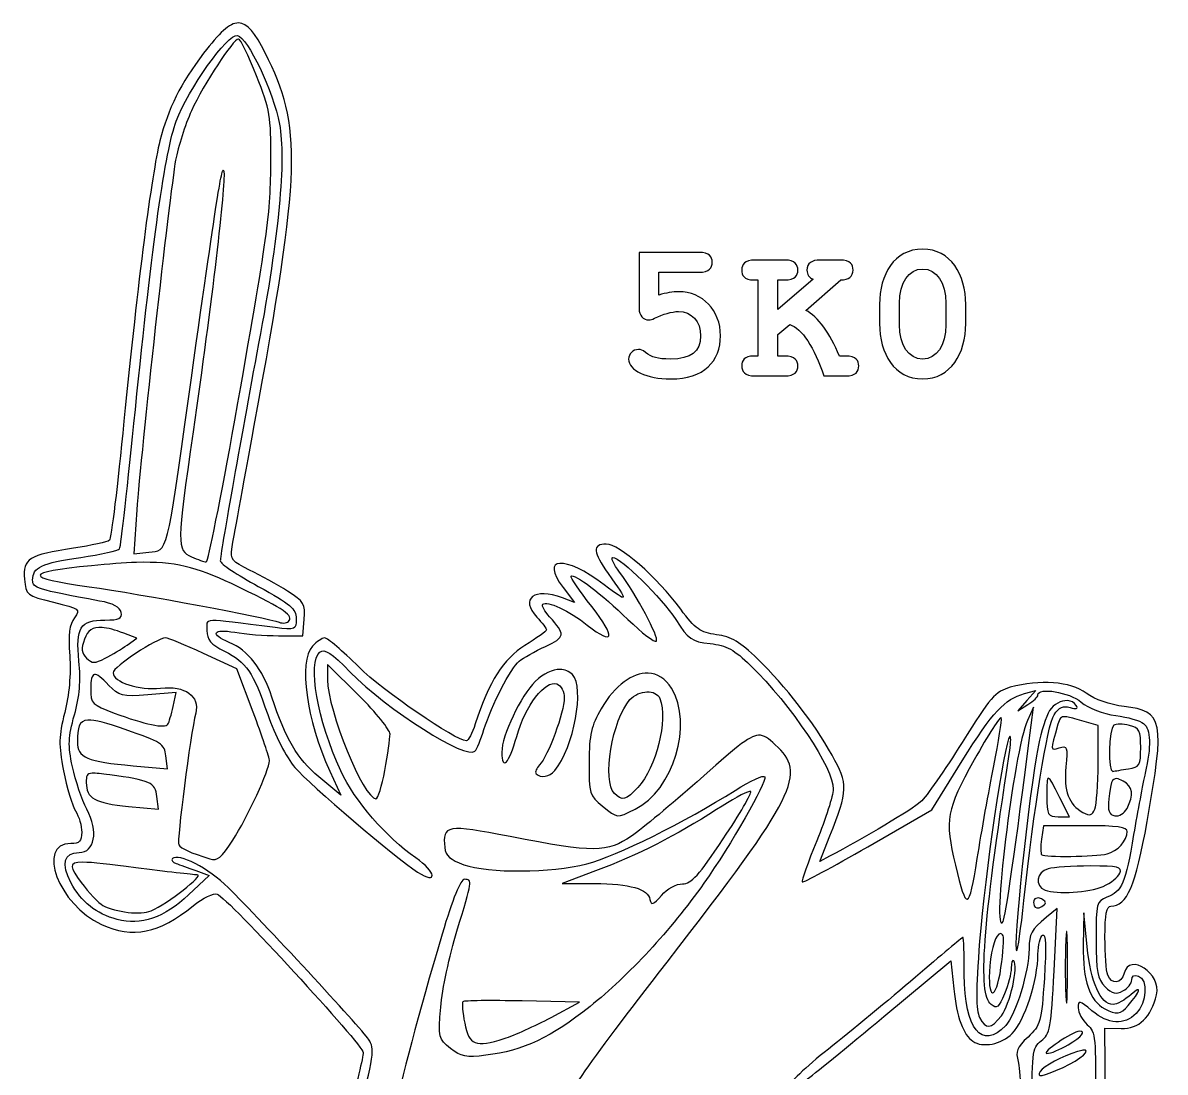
# Model space of a CAD drawing. Extents: x 3 to 90, y 5 to 114.
# Drawn here: x 58.02 to 90.48, y 29.95 to 59.77 of the extents above; entities that cross this region are included whole.
import ezdxf

# ---------------------------------------------------------------- set-up
doc = ezdxf.new("R2010")
doc.units = 0
doc.layers.add('Layer_1', color=7, linetype='CONTINUOUS')

msp = doc.modelspace()

# ---------------------------------------------------------------- linework, layer by layer
at = {"layer": 'Layer_1', "color": 7}
for points in [[(64.142336, 59.766696)], [(64.111848, 59.411678)], [(64.146987, 59.309359)], [(83.589729, 53.338147)], [(83.589729, 52.773325)], [(61.242257, 44.436884)], [(60.268672, 42.588417)], [(62.073212, 42.290761)], [(60.049563, 41.252581)], [(73.288032, 41.396242)], [(75.785037, 41.293406)], [(75.753515, 40.759588)], [(87.703172, 40.509991)], [(59.863529, 39.956536)], [(85.824734, 40.023197)], [(87.652012, 40.052137)], [(89.201788, 39.840264)], [(78.922313, 39.527104)], [(86.077432, 39.492483)], [(59.989619, 38.448101)], [(87.168322, 38.303406)], [(89.110321, 38.293071)], [(78.669099, 37.928753)], [(59.725035, 35.918539)], [(88.356362, 35.812086)], [(86.879966, 34.902581)], [(85.800963, 33.891791)], [(87.679918, 33.949668)], [(71.040624, 31.984931)], [(88.042688, 31.114182)], [(88.142939, 30.576231)]]:
    msp.add_lwpolyline(points, close=True, dxfattribs=at)
for points in [[(75.530272, 53.247715), (75.530272, 51.64471)], [(77.234562, 53.247715), (75.530272, 53.247715), (75.530272, 53.247715)], [(79.67007, 53.027571), (78.823094, 53.027571), (78.823094, 53.027571)], [(81.238967, 53.027571), (80.674661, 53.027571)], [(76.094578, 52.033836), (76.094578, 52.68289), (77.234562, 52.68289)], [(78.800874, 52.463265), (78.907845, 52.463265), (78.907845, 50.301125), (78.800874, 50.301125)], [(80.477258, 52.485488), (79.472667, 51.621972), (79.472667, 52.463265), (79.67007, 52.463265)], [(80.268484, 51.599237), (81.261706, 52.463265)], [(82.364997, 51.763051), (82.364997, 51.226648)], [(82.929303, 51.187376), (82.929303, 51.802841)], [(84.250153, 51.802841), (84.250153, 51.187376)], [(84.814459, 51.226648), (84.814459, 51.763051)], [(79.67007, 50.301125), (79.472667, 50.301125), (79.472667, 50.910904), (79.811149, 51.198745)], [(81.402782, 50.301125), (81.222431, 50.301125)], [(78.823094, 49.736816), (79.67007, 49.736816)], [(80.782148, 49.736816), (81.402782, 49.736816)], [(61.257243, 45.932915), (61.17456, 44.685447), (61.598822, 44.726788)], [(73.370714, 43.725816), (73.69576, 43.300001), (73.352111, 43.430226)], [(65.278184, 42.354838), (65.976335, 42.354838), (66.015607, 42.824576)], [(60.979224, 42.087672), (61.256208, 42.281458), (60.886204, 42.424085)], [(60.356522, 41.714567), (60.356522, 41.714051)], [(64.560399, 40.18598), (64.096862, 41.411744), (63.1455, 41.85151)], [(66.674999, 41.537834), (66.674999, 41.102202)], [(67.563835, 40.657269), (66.674999, 41.537834), (66.674999, 41.537834)], [(62.285604, 40.340491), (62.370869, 40.739435), (61.570401, 40.676387)], [(86.487226, 40.709979), (86.80452, 40.800929), (86.550271, 40.512057), (86.296541, 40.223185), (86.58231, 40.398368)], [(86.743026, 40.322404), (86.567842, 39.94155)], [(86.677912, 39.814425), (86.743026, 40.322404), (86.743026, 40.322404)], [(88.578572, 38.728186), (88.582705, 39.800474), (88.048371, 39.956536)], [(61.153373, 38.659458), (62.12334, 38.571608), (62.081481, 38.939027)], [(82.032201, 36.357789), (83.847595, 37.404238), (84.717309, 38.800018)], [(66.741661, 38.503394), (67.050686, 37.826949), (66.43212, 38.344747)], [(61.019015, 37.505523), (61.869608, 37.426457), (61.827751, 37.786643)], [(87.442206, 37.210968), (87.762084, 37.210968), (87.489749, 37.750985)], [(87.023627, 36.957235), (86.967818, 36.575346)], [(88.215802, 36.957235), (87.023627, 36.957235), (87.023627, 36.957235)], [(80.939761, 36.086488), (80.663292, 35.941793), (80.956816, 36.671466)], [(62.927941, 35.681861), (63.308795, 35.542336), (62.725371, 34.990947)], [(74.295205, 35.674109), (73.342293, 35.318575), (74.254899, 35.312376)], [(87.323868, 32.829322), (87.412234, 34.607507), (87.108378, 34.353777)], [(88.173429, 34.480386), (88.155858, 33.553309)], [(88.26593, 33.517651), (88.173429, 34.480386), (88.173429, 34.480386)], [(82.486438, 31.53121), (84.391748, 33.112508), (84.474946, 32.318242)], [(85.816984, 32.923889), (85.816984, 32.924408)], [(73.027065, 31.506921), (73.841487, 31.940489), (72.209545, 31.976144)], [(88.783209, 29.136525), (88.77184, 31.207717), (89.231244, 31.193247)]]:
    msp.add_lwpolyline(points, dxfattribs=at)
for points in [[(64.142336, 59.766696), (63.886373, 59.765207), (63.592585, 59.477486), (63.153768, 58.902665)], [(64.904564, 58.913002), (64.616538, 59.483582), (64.398302, 59.768186), (64.142336, 59.766696)], [(62.375004, 56.976686), (62.713123, 57.883744), (63.839012, 59.462), (64.111848, 59.411678)], [(64.146987, 59.309359), (63.99309, 59.309359), (63.163447, 58.042616), (62.807534, 57.264005)], [(64.111848, 59.411678), (64.406054, 59.357378), (65.136749, 57.818866), (65.309707, 56.888837)], [(64.658586, 58.261363), (64.430343, 58.837623), (64.20015, 59.309359), (64.146987, 59.309359)], [(63.153768, 58.902665), (62.497903, 58.043555), (62.145145, 57.336813), (61.913534, 56.419614)], [(64.59399, 48.323467), (65.932155, 55.628457), (65.966839, 56.808652), (64.904564, 58.913002)], [(65.066311, 55.880113), (65.072913, 57.096741), (65.037199, 57.305442), (64.658586, 58.261363)], [(62.807534, 57.264005), (62.628544, 56.872435), (62.426331, 56.243455), (62.357949, 55.866675)], [(61.213835, 48.780802), (61.696189, 53.566324), (62.059131, 56.129316), (62.375004, 56.976686)], [(65.309707, 56.888837), (65.498537, 55.873456), (65.294496, 53.72869), (64.717495, 50.659241)], [(61.913534, 56.419614), (61.669281, 55.452364), (61.290339, 52.502971), (60.89034, 48.450592)], [(62.357949, 55.866675), (62.184343, 54.910095), (61.357282, 47.445895), (61.257243, 45.932915)], [(64.040535, 48.48263), (64.986587, 53.79821), (65.057847, 54.312523), (65.066311, 55.880113)], [(62.73312, 49.149256), (63.551889, 54.985107), (63.684152, 55.833102), (63.729959, 55.52406)], [(63.729959, 55.52406), (63.781148, 55.178671), (63.379021, 51.784593), (62.856112, 48.149835)], [(77.607148, 52.965561), (77.607148, 53.117961), (77.533713, 53.247715), (77.234562, 53.247715)], [(83.589729, 53.338147), (82.782573, 53.338147), (82.364997, 52.62101), (82.364997, 51.763051)], [(84.814459, 51.763051), (84.814459, 52.62101), (84.39124, 53.338147), (83.589729, 53.338147)], [(77.234562, 52.68289), (77.528072, 52.68289), (77.607148, 52.807512), (77.607148, 52.965561)], [(78.823094, 53.027571), (78.523938, 53.027571), (78.451024, 52.903468), (78.451024, 52.745419)], [(80.042659, 52.745419), (80.042659, 52.88654), (79.974876, 53.027571), (79.67007, 53.027571)], [(80.674661, 53.027571), (80.443238, 53.027571), (80.302075, 52.942904), (80.302075, 52.739734)], [(81.611554, 52.745419), (81.611554, 52.897819), (81.54377, 53.027571), (81.238967, 53.027571)], [(78.451024, 52.745419), (78.451024, 52.598668), (78.501718, 52.463265), (78.800874, 52.463265)], [(79.67007, 52.463265), (79.963583, 52.463265), (80.042659, 52.587379), (80.042659, 52.745419)], [(80.302075, 52.739734), (80.302075, 52.609916), (80.35873, 52.530647), (80.477258, 52.485488)], [(81.261706, 52.463265), (81.493129, 52.463265), (81.611556, 52.5592), (81.611554, 52.745419)], [(82.929303, 51.802841), (82.929303, 52.389862), (83.188973, 52.773325), (83.589729, 52.773325)], [(83.589729, 52.773325), (83.990483, 52.773325), (84.250153, 52.389862), (84.250153, 51.802841)], [(76.653201, 52.129954), (76.489511, 52.129954), (76.297778, 52.095934), (76.094578, 52.033836)], [(77.844342, 50.8768), (77.844342, 51.599289), (77.336178, 52.129954), (76.653201, 52.129954)], [(75.530272, 51.64471), (75.530272, 51.46409), (75.648737, 51.328451), (75.812427, 51.328451)], [(75.812427, 51.328451), (75.863227, 51.328451), (75.897181, 51.339511), (75.970555, 51.373409)], [(75.970555, 51.373409), (76.213268, 51.491951), (76.455605, 51.565645), (76.647518, 51.565645)], [(76.647518, 51.565645), (77.025695, 51.565645), (77.280036, 51.288806), (77.280036, 50.871114)], [(81.222431, 50.301125), (80.962787, 50.950235), (80.612797, 51.418616), (80.268484, 51.599237)], [(79.811149, 51.198745), (80.155459, 51.091493), (80.516859, 50.543967), (80.782148, 49.736816)], [(82.364997, 51.226648), (82.364997, 50.368689), (82.782573, 49.652067), (83.589729, 49.652067)], [(83.589729, 50.216373), (83.188973, 50.216373), (82.929303, 50.600355), (82.929303, 51.187376)], [(83.589729, 49.652067), (84.39124, 49.652067), (84.814459, 50.368689), (84.814459, 51.226648)], [(84.250153, 51.187376), (84.250153, 50.600355), (83.990483, 50.216373), (83.589729, 50.216373)], [(64.717495, 50.659241), (64.179904, 47.799442), (63.627124, 44.667135), (63.627124, 44.481323)], [(77.280036, 50.871114), (77.280036, 50.425206), (77.00923, 50.216373), (76.422207, 50.216373)], [(76.427377, 49.652067), (77.375643, 49.652067), (77.844342, 50.148669), (77.844342, 50.8768)], [(75.51322, 50.487677), (75.36082, 50.487677), (75.231066, 50.36309), (75.231066, 50.21069)], [(75.716309, 50.402926), (75.631637, 50.470627), (75.586597, 50.487677), (75.51322, 50.487677)], [(76.422207, 50.216373), (76.05532, 50.216373), (75.885642, 50.261858), (75.716309, 50.402926)], [(75.231066, 50.21069), (75.231066, 49.8946), (75.750043, 49.652067), (76.427377, 49.652067)], [(78.800874, 50.301125), (78.507364, 50.301125), (78.451024, 50.177011), (78.451024, 50.01897)], [(78.451024, 50.01897), (78.451024, 49.872211), (78.529581, 49.736816), (78.823094, 49.736816)], [(80.042659, 50.01897), (80.042659, 50.165721), (79.969227, 50.301125), (79.67007, 50.301125)], [(79.67007, 49.736816), (79.95794, 49.736816), (80.042659, 49.860921), (80.042659, 50.01897)], [(81.77537, 50.01897), (81.77537, 50.165721), (81.701935, 50.301125), (81.402782, 50.301125)], [(81.402782, 49.736816), (81.690648, 49.736816), (81.77537, 49.860921), (81.77537, 50.01897)], [(61.598822, 44.726788), (62.13716, 44.779188), (62.099086, 44.630085), (62.73312, 49.149256)], [(60.766832, 44.827038), (60.798524, 44.878338), (60.999811, 46.657444), (61.213835, 48.780802)], [(60.89034, 48.450592), (60.711077, 46.634492), (60.524828, 45.111127), (60.476412, 45.065269)], [(63.226632, 44.450319), (63.279382, 44.450319), (63.645827, 46.26489), (64.040535, 48.48263)], [(62.856112, 48.149835), (62.391022, 44.917005), (62.38935, 44.788126), (62.807534, 44.597597)], [(63.954236, 44.820839), (63.986274, 45.001007), (64.274101, 46.577217), (64.59399, 48.323467)], [(59.4527, 44.839442), (58.173672, 44.644862), (58.015425, 44.545254), (58.063637, 43.965592)], [(60.476412, 45.065269), (60.427991, 45.019367), (59.967248, 44.917711), (59.4527, 44.839442)], [(59.659924, 44.580542), (60.237115, 44.664743), (60.735138, 44.775749), (60.766832, 44.827038)], [(64.45963, 44.219841), (63.971463, 44.457011), (63.90378, 44.537089), (63.954236, 44.820839)], [(74.598548, 44.958298), (74.19968, 44.958298), (74.214381, 44.727566), (74.651255, 44.120106)], [(76.712629, 43.110348), (76.036473, 44.025629), (74.969462, 44.958298), (74.598548, 44.958298)], [(58.293081, 43.93562), (58.293081, 44.300451), (58.540832, 44.417233), (59.659924, 44.580542)], [(62.807534, 44.597597), (62.985448, 44.516497), (63.173879, 44.450319), (63.226632, 44.450319)], [(63.627124, 44.481323), (63.627124, 44.405623), (64.11292, 44.07891), (64.706645, 43.755269)], [(74.537569, 43.800227), (73.41486, 44.649969), (72.700567, 44.604405), (73.370714, 43.725816)], [(74.972684, 44.16403), (74.802491, 44.391042), (74.717181, 44.576925), (74.783031, 44.576925)], [(74.783031, 44.576925), (75.012414, 44.576925), (76.17603, 43.430036), (76.570519, 42.815276)], [(59.962232, 44.343348), (58.033795, 44.149877), (58.019714, 44.008875), (59.902285, 43.744935)], [(61.242257, 44.436884), (60.879034, 44.426195), (60.463138, 44.393603), (59.962232, 44.343348)], [(63.944417, 43.833819), (62.945652, 44.304923), (62.331919, 44.468943), (61.242257, 44.436884)], [(65.539151, 43.620395), (65.25552, 43.799444), (64.76961, 44.069243), (64.45963, 44.219841)], [(76.021715, 42.197226), (76.112726, 42.288226), (75.456179, 43.519121), (74.972684, 44.16403)], [(58.063637, 43.965592), (58.10196, 43.504873), (58.114808, 43.494795), (58.887362, 43.307235)], [(60.19684, 43.340826), (58.396533, 43.671397), (58.293081, 43.70375), (58.293081, 43.93562)], [(65.586694, 42.785304), (65.690453, 42.953193), (65.34818, 43.171689), (63.944417, 43.833819)], [(74.186684, 43.181145), (73.836309, 43.632024), (73.57125, 44.022462), (73.597573, 44.048793)], [(73.597573, 44.048793), (73.684174, 44.135394), (74.472736, 43.534954), (75.212463, 42.818893)], [(74.651255, 44.120106), (75.242596, 43.297876), (75.233701, 43.273339), (74.537569, 43.800227)], [(59.902285, 43.744935), (61.347939, 43.542256), (64.9889, 42.863502), (65.29679, 42.739312)], [(64.706645, 43.755269), (65.631472, 43.251151), (65.786163, 43.119473), (65.786163, 42.838015)], [(66.015607, 42.824576), (66.051178, 43.252847), (66.008995, 43.323795), (65.539151, 43.620395)], [(73.352111, 43.430226), (72.556393, 43.732756), (72.130747, 43.409332), (72.628124, 42.879872)], [(58.887362, 43.307235), (59.641112, 43.124246), (59.664372, 43.106808), (59.480605, 42.862819)], [(60.809724, 43.017331), (60.781363, 43.164611), (60.581502, 43.270196), (60.19684, 43.340826)], [(72.984174, 42.893823), (72.84295, 43.050713), (72.757884, 43.209625), (72.795039, 43.246775)], [(72.795039, 43.246775), (72.909479, 43.361215), (73.544516, 43.065183), (74.059044, 42.657664)], [(59.480605, 42.862819), (59.339188, 42.675058), (59.304583, 42.393528), (59.347798, 41.783298)], [(60.349804, 42.799256), (60.755968, 42.799256), (60.843776, 42.840502), (60.809724, 43.017331)], [(65.182585, 42.586867), (63.042876, 42.861507), (63.24575, 42.870479), (63.24575, 42.5016)], [(72.628124, 42.879872), (72.776661, 42.721762), (72.897875, 42.561776), (72.897875, 42.524338)], [(72.869453, 42.051498), (73.437114, 42.316989), (73.445425, 42.381423), (72.984174, 42.893823)], [(74.059044, 42.657664), (74.826544, 42.049792), (74.883774, 42.284096), (74.186684, 43.181145)], [(77.732206, 42.382228), (77.269448, 42.444328), (77.132126, 42.542499), (76.712629, 43.110348)], [(59.60928, 41.631369), (59.50954, 42.585629), (59.644748, 42.799256), (60.349804, 42.799256)], [(60.268672, 42.588417), (60.002594, 42.605755), (59.853364, 42.498268), (59.766377, 42.257688)], [(60.886204, 42.424085), (60.630223, 42.522602), (60.428319, 42.578014), (60.268672, 42.588417)], [(63.883439, 42.163118), (63.32167, 42.395819), (63.412562, 42.563853), (64.0395, 42.451474)], [(65.786163, 42.838015), (65.786163, 42.519874), (65.766743, 42.511887), (65.182585, 42.586867)], [(65.29679, 42.739312), (65.411963, 42.692811), (65.542479, 42.713803), (65.586694, 42.785304)], [(75.212463, 42.818893), (75.612275, 42.431885), (75.9765, 42.152016), (76.021715, 42.197226)], [(76.570519, 42.815276), (76.932636, 42.250965), (77.019067, 42.19078), (77.548755, 42.13108)], [(59.766377, 42.257688), (59.669147, 41.988787), (59.683059, 41.863009), (59.825289, 41.720769)], [(62.073212, 42.290761), (61.828732, 42.290761), (60.579248, 41.464406), (60.579248, 41.302706)], [(63.1455, 41.85151), (62.62227, 42.09326), (62.139771, 42.290761), (62.073212, 42.290761)], [(63.24575, 42.5016), (63.24575, 42.24235), (63.356042, 42.11271), (63.745461, 41.914039)], [(64.0395, 42.451474), (64.336363, 42.398275), (64.894009, 42.354838), (65.278184, 42.354838)], [(66.59645, 42.291277), (66.521721, 42.291277), (66.365818, 42.186473), (66.250219, 42.058732)], [(67.560734, 41.471172), (67.104955, 41.922241), (66.671187, 42.291277), (66.59645, 42.291277)], [(72.897875, 42.524338), (72.897875, 42.486939), (72.623303, 42.28552), (72.287576, 42.076819)], [(78.895958, 41.697515), (78.405441, 42.175416), (78.149126, 42.326308), (77.732206, 42.382228)], [(60.356522, 41.714051), (60.546609, 41.812651), (60.826848, 41.980942), (60.979224, 42.087672)], [(63.745461, 41.914039), (64.379286, 41.590689), (64.544706, 41.348686), (64.975361, 40.111565)], [(65.093701, 40.612311), (64.834124, 41.404809), (64.413629, 41.943509), (63.883439, 42.163118)], [(66.250219, 42.058732), (65.845605, 41.611642), (66.072649, 39.968315), (66.741661, 38.503394)], [(67.052753, 38.516313), (66.382005, 39.957504), (66.096107, 41.587387), (66.46106, 41.890269)], [(66.46106, 41.890269), (66.589401, 41.996788), (66.787881, 41.865621), (67.318371, 41.32286)], [(72.287576, 42.076819), (71.669518, 41.69262), (71.272939, 41.066476), (70.874744, 39.846466)], [(72.121696, 41.630335), (72.234204, 41.722336), (72.570942, 41.911878), (72.869453, 42.051498)], [(77.548755, 42.13108), (78.017769, 42.078179), (78.239511, 41.958561), (78.698555, 41.511479)], [(59.347798, 41.783298), (59.384657, 41.262797), (59.331965, 40.667063), (59.205687, 40.170994)], [(59.481124, 40.103297), (59.629746, 40.632988), (59.667219, 41.07707), (59.60928, 41.631369)], [(59.825289, 41.720769), (59.986245, 41.55981), (60.057093, 41.558749), (60.356522, 41.714567)], [(71.121756, 39.687301), (71.344146, 40.394812), (71.87708, 41.430347), (72.121696, 41.630335)], [(81.01831, 38.959697), (80.496933, 39.885566), (79.698735, 40.915375), (78.895958, 41.697515)], [(60.049563, 41.252581), (59.971259, 41.236767), (59.944145, 41.100607), (59.944145, 40.839686)], [(60.461424, 40.94459), (60.257028, 41.164239), (60.127869, 41.268393), (60.049563, 41.252581)], [(60.579248, 41.302706), (60.579248, 41.034937), (61.31811, 40.795857), (61.931621, 40.865009)], [(67.318371, 41.32286), (68.375968, 40.240891), (70.627628, 38.813808), (70.865957, 39.07442)], [(70.622561, 39.370007), (70.311821, 39.370007), (68.263391, 40.775773), (67.560734, 41.471172)], [(73.288032, 41.396242), (73.067896, 41.402036), (72.812795, 41.284141), (72.579031, 41.053109)], [(73.13197, 38.520449), (73.679353, 39.179997), (73.994395, 40.890388), (73.634782, 41.249996)], [(73.634782, 41.249996), (73.540003, 41.344775), (73.420115, 41.392765), (73.288032, 41.396242)], [(75.785037, 41.293406), (75.350073, 41.305866), (74.846544, 40.950469), (74.453336, 40.279512)], [(76.45528, 40.862424), (76.282404, 41.145962), (76.046017, 41.285929), (75.785037, 41.293406)], [(78.698555, 41.511479), (79.851757, 40.388359), (81.072693, 38.562531), (81.051383, 37.992832)], [(61.570401, 40.676387), (60.831062, 40.618388), (60.745697, 40.639129), (60.461424, 40.94459)], [(61.931621, 40.865009), (62.626969, 40.943408), (63.051104, 40.639499), (62.928457, 40.15084)], [(66.674999, 41.102202), (66.674999, 40.241312), (67.702149, 37.718946), (68.052692, 37.718946)], [(72.579031, 41.053109), (72.169919, 40.648781), (71.628184, 39.506577), (71.628184, 39.049097)], [(72.051414, 39.495065), (72.292394, 40.361816), (72.866961, 41.10891), (73.195531, 40.98283)], [(73.195531, 40.98283), (73.313517, 40.937528), (73.405854, 40.763089), (73.405854, 40.585437)], [(88.241126, 40.721348), (87.789294, 41.054697), (86.919177, 41.12184), (86.080017, 40.888779)], [(59.944145, 40.839686), (59.944145, 40.430595), (59.984269, 40.38978), (60.61077, 40.157039)], [(66.43212, 38.344747), (65.804425, 38.870289), (65.489414, 39.404189), (65.093701, 40.612311)], [(68.453184, 39.55656), (68.453184, 39.67795), (68.052782, 40.173147), (67.563835, 40.657269)], [(73.405854, 40.585437), (73.405854, 40.187199), (72.938007, 38.920245), (72.704605, 38.686845)], [(75.270341, 40.538412), (75.398065, 40.679552), (75.58533, 40.754125), (75.753515, 40.759588)], [(75.415033, 37.424391), (76.506413, 37.962202), (77.075913, 39.844514), (76.45528, 40.862424)], [(75.753515, 40.759588), (75.9217, 40.765049), (76.071081, 40.701607), (76.123, 40.566318)], [(86.080017, 40.888779), (85.662189, 40.772727), (85.509776, 40.598486), (84.714209, 39.324017)], [(84.717309, 38.800018), (85.594144, 40.207128), (85.906421, 40.543799), (86.487226, 40.709979)], [(86.58231, 40.398368), (86.739472, 40.494971), (86.868081, 40.617655), (86.868081, 40.670704)], [(86.868081, 40.670704), (86.868081, 40.897825), (87.755631, 40.751698), (88.09643, 40.46865)], [(89.31341, 40.34256), (88.913503, 40.389859), (88.485243, 40.541246), (88.241126, 40.721348)], [(62.139358, 39.83923), (62.17272, 39.895732), (62.238609, 40.121212), (62.285604, 40.340491)], [(74.453336, 40.279512), (74.170555, 39.796984), (74.113807, 39.54455), (74.109688, 38.761259)], [(74.828508, 37.871391), (74.477048, 38.222851), (74.768733, 39.984153), (75.270341, 40.538412)], [(76.123, 40.566318), (76.355661, 39.960017), (76.021159, 38.609222), (75.49875, 38.04554)], [(87.703172, 40.509991), (87.528245, 40.517786), (87.319823, 40.415902), (87.199845, 40.227321)], [(87.32645, 40.106398), (87.465285, 40.319136), (87.588719, 40.375929), (87.780171, 40.31517)], [(87.95587, 40.372532), (87.900996, 40.461321), (87.80813, 40.505313), (87.703172, 40.509991)], [(87.780171, 40.31517), (87.955989, 40.25937), (88.013999, 40.27843), (87.95587, 40.372532)], [(88.09643, 40.46865), (88.309224, 40.2919), (88.708964, 40.136973), (89.077767, 40.087795)], [(89.970736, 37.078676), (90.482969, 39.959755), (90.432264, 40.210099), (89.31341, 40.34256)], [(59.205687, 40.170994), (59.03278, 39.491734), (59.028313, 39.266111), (59.17158, 38.51993)], [(59.425829, 38.633103), (59.295146, 39.247092), (59.303311, 39.469567), (59.481124, 40.103297)], [(59.863529, 39.956536), (59.609225, 39.942351), (59.567127, 39.750139), (59.564838, 39.335384)], [(60.923413, 39.687819), (60.387253, 39.870885), (60.061321, 39.967569), (59.863529, 39.956536)], [(60.61077, 40.157039), (61.48475, 39.832369), (62.064119, 39.711859), (62.139358, 39.83923)], [(62.928457, 40.15084), (62.775395, 39.540989), (62.384942, 36.510536), (62.446317, 36.409465)], [(65.023938, 38.799499), (65.023938, 38.8876), (64.815359, 39.51167), (64.560399, 40.18598)], [(64.975361, 40.111565), (65.175116, 39.537745), (65.506671, 38.894376), (65.748442, 38.611915)], [(85.824734, 40.023197), (85.803715, 40.086298), (85.45845, 39.547828), (85.057339, 38.826889)], [(86.567842, 39.94155), (86.183808, 39.10577), (85.528215, 33.701024), (85.875378, 34.232855)], [(85.612861, 38.654807), (85.750343, 39.344216), (85.845752, 39.96015), (85.824734, 40.023197)], [(86.47069, 34.829718), (86.74864, 37.438467), (87.133373, 39.810528), (87.32645, 40.106398)], [(87.199845, 40.227321), (87.099853, 40.070161), (86.956386, 39.627055), (86.881001, 39.242885)], [(87.652012, 40.052137), (87.512296, 40.063255), (87.481666, 39.999684), (87.434972, 39.836648)], [(88.048371, 39.956536), (87.859075, 40.01181), (87.735843, 40.045467), (87.652012, 40.052137)], [(89.077767, 40.087795), (89.419969, 40.042194), (89.777156, 39.940795), (89.871517, 39.862484)], [(62.081481, 38.939027), (62.042701, 39.278758), (61.954401, 39.335789), (60.923413, 39.687819)], [(70.874744, 39.846466), (70.789254, 39.584526), (70.675846, 39.370007), (70.622561, 39.370007)], [(70.865957, 39.07442), (70.918879, 39.132319), (71.03393, 39.407901), (71.121756, 39.687301)], [(85.875378, 34.232855), (85.946947, 34.342495), (86.213661, 36.196785), (86.677912, 39.814425)], [(87.434972, 39.836648), (87.214524, 39.066895), (87.213415, 39.087374), (87.47218, 39.169503)], [(89.020921, 39.810808), (88.879057, 39.72311), (88.854395, 38.472183), (88.995085, 38.500295)], [(89.201788, 39.840264), (89.121222, 39.841376), (89.05424, 39.83156), (89.020921, 39.810808)], [(89.465855, 39.805125), (89.376937, 39.827424), (89.282356, 39.83915), (89.201788, 39.840264)], [(89.788835, 39.174671), (89.788835, 39.65731), (89.749968, 39.733815), (89.465855, 39.805125)], [(89.871517, 39.862484), (90.074786, 39.693786), (90.090769, 39.197652), (89.916991, 38.451202)], [(59.564838, 39.335384), (59.562438, 38.895376), (59.836981, 38.778738), (61.153373, 38.659458)], [(68.30384, 38.527166), (68.385761, 38.971785), (68.453184, 39.435179), (68.453184, 39.55656)], [(71.628184, 39.049097), (71.628184, 38.495628), (71.833845, 38.712504), (72.051414, 39.495065)], [(78.922313, 39.527104), (78.648194, 39.507212), (78.249636, 39.153377), (77.181852, 38.207288)], [(79.399288, 39.257871), (79.206197, 39.430396), (79.086786, 39.539042), (78.922313, 39.527104)], [(84.714209, 39.324017), (84.221673, 38.534995), (83.690758, 37.774546), (83.533918, 37.634198)], [(86.063996, 39.489898), (85.912393, 39.352169), (85.353167, 35.545601), (85.210302, 33.677849)], [(86.052627, 38.989153), (86.095204, 39.264182), (86.104372, 39.470954), (86.077432, 39.492483)], [(86.077432, 39.492483), (86.073585, 39.495557), (86.069325, 39.494737), (86.063996, 39.489898)], [(76.325573, 33.083571), (80.008438, 37.829431), (80.312952, 38.44151), (79.399288, 39.257871)], [(85.534314, 31.876925), (85.155938, 32.190946), (85.294286, 34.090284), (86.052627, 38.989153)], [(86.881001, 39.242885), (86.605802, 37.840403), (86.135749, 33.400864), (86.262434, 33.400864)], [(87.47218, 39.169503), (87.700227, 39.241904), (87.715475, 39.198536), (87.660799, 38.629486)], [(89.4395, 38.572124), (89.758514, 38.620424), (89.788835, 38.672931), (89.788835, 39.174671)], [(63.982657, 36.540722), (64.406202, 37.205663), (65.023938, 38.54579), (65.023938, 38.799499)], [(72.704605, 38.686845), (72.608196, 38.590447), (72.564217, 38.476356), (72.607455, 38.433115)], [(74.109688, 38.761259), (74.104989, 37.86742), (74.122816, 37.807579), (74.485375, 37.517408)], [(80.956816, 36.671466), (81.472565, 37.952544), (81.4776, 38.144087), (81.01831, 38.959697)], [(85.057339, 38.826889), (84.254254, 37.38346), (84.21217, 37.147089), (84.522489, 35.830689)], [(85.142606, 36.024994), (85.26387, 36.782033), (85.47538, 37.965387), (85.612861, 38.654807)], [(88.485037, 37.428008), (88.534247, 37.553259), (88.576421, 38.138258), (88.578572, 38.728186)], [(59.17158, 38.51993), (59.26284, 38.04459), (59.416738, 37.528976), (59.513678, 37.374266)], [(59.833557, 37.425426), (59.693844, 37.691715), (59.510519, 38.235212), (59.425829, 38.633103)], [(59.989619, 38.448101), (59.825744, 38.440674), (59.81702, 38.368525), (59.81702, 38.183518)], [(60.483646, 38.401593), (60.242015, 38.43343), (60.087943, 38.452557), (59.989619, 38.448101)], [(61.827751, 37.786643), (61.781581, 38.182084), (61.631684, 38.250211), (60.483646, 38.401593)], [(65.748442, 38.611915), (66.171561, 38.117594), (68.597507, 36.047732), (69.235049, 35.636903)], [(69.185956, 36.044629), (68.338731, 36.627781), (67.455258, 37.651483), (67.052753, 38.516313)], [(68.052692, 37.718946), (68.109054, 37.718946), (68.221917, 38.082555), (68.30384, 38.527166)], [(72.607455, 38.433115), (72.737675, 38.302895), (72.985589, 38.344149), (73.13197, 38.520449)], [(79.102147, 38.34113), (79.157668, 38.181552), (78.141498, 36.407981), (77.370987, 35.319609)], [(78.257754, 37.960275), (78.697597, 38.240355), (79.077549, 38.411832), (79.102147, 38.34113)], [(87.660799, 38.629486), (87.596037, 37.955484), (87.748373, 37.546676), (88.142939, 37.335507)], [(88.995085, 38.500295), (89.047472, 38.510794), (89.247413, 38.543026), (89.4395, 38.572124)], [(89.916991, 38.451202), (89.847652, 38.153342), (89.699191, 37.36709), (89.587296, 36.704021)], [(59.81702, 38.183518), (59.81702, 37.735909), (60.067303, 37.594394), (61.019015, 37.505523)], [(75.49875, 38.04554), (75.159811, 37.679812), (75.048964, 37.650933), (74.828508, 37.871391)], [(77.181852, 38.207288), (76.467077, 37.573978), (75.626271, 36.87896), (75.313232, 36.662679)], [(81.051383, 37.992832), (81.044483, 37.80724), (80.832742, 37.149071), (80.581126, 36.529872)], [(87.168322, 38.303406), (87.122232, 38.310033), (87.121814, 38.141391), (87.121814, 37.803695)], [(87.489749, 37.750985), (87.306141, 38.115075), (87.214413, 38.29678), (87.168322, 38.303406)], [(89.110321, 38.293071), (88.968367, 38.311589), (88.925023, 38.16175), (88.880877, 37.721013)], [(89.288606, 38.222792), (89.215657, 38.261832), (89.15764, 38.286898), (89.110321, 38.293071)], [(89.399194, 37.449196), (89.600396, 37.825145), (89.564743, 38.075001), (89.288606, 38.222792)], [(74.040957, 35.873065), (74.888581, 36.091754), (76.840521, 37.057784), (78.257754, 37.960275)], [(78.669099, 37.928753), (78.552362, 37.906176), (78.162773, 37.694229), (77.728071, 37.413022)], [(77.923923, 36.581032), (78.390709, 37.282201), (78.74106, 37.88729), (78.702172, 37.926168)], [(78.702172, 37.926168), (78.697311, 37.931031), (78.685775, 37.931978), (78.669099, 37.928753)], [(87.121814, 37.803695), (87.121814, 37.254907), (87.145825, 37.210968), (87.442206, 37.210968)], [(88.880877, 37.721013), (88.847209, 37.384844), (88.888021, 37.268205), (89.050377, 37.236804)], [(59.513678, 37.374266), (59.610619, 37.219564), (59.689896, 36.948281), (59.689896, 36.771201)], [(59.612381, 36.195007), (60.064149, 36.195007), (60.169998, 36.784155), (59.833557, 37.425426)], [(77.728071, 37.413022), (76.581372, 36.671231), (75.50319, 36.12502), (74.295205, 35.674109)], [(74.485375, 37.517408), (74.934944, 37.157598), (74.883252, 37.162332), (75.415033, 37.424391)], [(83.533918, 37.634198), (83.292594, 37.418258), (81.925484, 36.602558), (80.939761, 36.086488)], [(88.142939, 37.335507), (88.346673, 37.226477), (88.412986, 37.244609), (88.485037, 37.428008)], [(89.050377, 37.236804), (89.167903, 37.214105), (89.324631, 37.309924), (89.399194, 37.449196)], [(88.94134, 34.671071), (89.400768, 34.671071), (89.643494, 35.238105), (89.970736, 37.078676)], [(59.689896, 36.771201), (59.689896, 36.513661), (59.627129, 36.449256), (59.376738, 36.449256)], [(71.86383, 36.647693), (70.062946, 36.998835), (69.93828, 36.977899), (70.007611, 36.334019)], [(89.407978, 36.790838), (89.407978, 36.916007), (89.113401, 36.957235), (88.215802, 36.957235)], [(89.587296, 36.704021), (89.352884, 35.31495), (89.254604, 35.084157), (88.828686, 34.922219)], [(88.836438, 36.156767), (89.122482, 36.223767), (89.407978, 36.540587), (89.407978, 36.790838)], [(59.376738, 36.449256), (58.376004, 36.449256), (59.03842, 34.701059), (60.246968, 34.152239)], [(62.446317, 36.409465), (62.507367, 36.308926), (62.778359, 36.188128), (63.32585, 36.017758)], [(63.32585, 36.017758), (63.548762, 35.948357), (63.663742, 36.040033), (63.982657, 36.540722)], [(75.313232, 36.662679), (74.618423, 36.182619), (74.25792, 36.180894), (71.86383, 36.647693)], [(76.763789, 35.306174), (77.017358, 35.306174), (77.232985, 35.543161), (77.923923, 36.581032)], [(80.581126, 36.529872), (80.329515, 35.910681), (80.144384, 35.38325), (80.169784, 35.35785)], [(86.967818, 36.575346), (86.937008, 36.365396), (86.939955, 36.165451), (86.974536, 36.13093)], [(59.378804, 35.341832), (59.09611, 35.86676), (59.185878, 36.195007), (59.612381, 36.195007)], [(63.851916, 35.198171), (63.296736, 35.747639), (62.439195, 36.192531), (62.266999, 36.020343)], [(69.235049, 35.636903), (69.81496, 35.263203), (69.769214, 35.642801), (69.185956, 36.044629)], [(70.007611, 36.334019), (70.032313, 36.104657), (70.167311, 35.983423), (70.548663, 35.847742)], [(80.169784, 35.35785), (80.195184, 35.33245), (81.033497, 35.78226), (82.032201, 36.357789)], [(86.974536, 36.13093), (87.051104, 36.054331), (88.483711, 36.074167), (88.836438, 36.156767)], [(59.725035, 35.918539), (59.270095, 35.921227), (59.37292, 35.761972), (59.675945, 35.344414)], [(61.223651, 35.759376), (60.471552, 35.856954), (59.998001, 35.916927), (59.725035, 35.918539)], [(62.971348, 35.559904), (62.855741, 35.559904), (62.069244, 35.649706), (61.223651, 35.759376)], [(62.266999, 36.020343), (62.226761, 35.980041), (62.273095, 35.918922), (62.370353, 35.884434)], [(62.370353, 35.884434), (62.467661, 35.849932), (62.718563, 35.758633), (62.927941, 35.681861)], [(70.548663, 35.847742), (71.244967, 35.599994), (73.032741, 35.612905), (74.040957, 35.873065)], [(84.522489, 35.830689), (84.834253, 34.508159), (84.903126, 34.529923), (85.142606, 36.024994)], [(87.153852, 35.734055), (86.82516, 35.645954), (86.768928, 35.244103), (87.069103, 35.128924)], [(88.356362, 35.812086), (87.852143, 35.811086), (87.311015, 35.776153), (87.153852, 35.734055)], [(89.194554, 35.609513), (89.262325, 35.786125), (89.147617, 35.813576), (88.356362, 35.812086)], [(61.658251, 34.536194), (62.138485, 34.746416), (63.182036, 35.559904), (62.971348, 35.559904)], [(70.567269, 35.43278), (70.457591, 35.43278), (70.229316, 34.87162), (69.934232, 33.877321)], [(70.353327, 33.961553), (70.794691, 35.401453), (70.798959, 35.43278), (70.567269, 35.43278)], [(88.722231, 35.23331), (88.938792, 35.32761), (89.151369, 35.496976), (89.194554, 35.609513)], [(60.695003, 34.292799), (60.098836, 34.453329), (59.675384, 34.79111), (59.378804, 35.341832)], [(59.675945, 35.344414), (59.888744, 35.051184), (60.165694, 34.75592), (60.29141, 34.688639)], [(67.84237, 30.887839), (67.625438, 31.208109), (64.803247, 34.256619), (63.851916, 35.198171)], [(77.370987, 35.319609), (76.4263, 33.98521), (75.241369, 32.702796), (74.135527, 31.818016)], [(74.254899, 35.312376), (75.284747, 35.305375), (75.777568, 35.163862), (75.839814, 34.857623)], [(76.167442, 34.977511), (76.32933, 35.164251), (76.586812, 35.306174), (76.763789, 35.306174)], [(87.069103, 35.128924), (87.412612, 34.997104), (88.309949, 35.053849), (88.722231, 35.23331)], [(62.725371, 34.990947), (62.037364, 34.340897), (61.369577, 34.111149), (60.695003, 34.292799)], [(62.857144, 34.680373), (63.133699, 34.902621), (63.441981, 35.05305), (63.541856, 35.01472)], [(63.541856, 35.01472), (63.840997, 34.899927), (67.690957, 30.718593), (67.690957, 30.508535)], [(75.839814, 34.857623), (75.874535, 34.686792), (75.93441, 34.70871), (76.167442, 34.977511)], [(86.262434, 33.400864), (86.293245, 33.400864), (86.386965, 34.043908), (86.47069, 34.829718)], [(86.879966, 34.902581), (86.772675, 34.912416), (86.711178, 34.823754), (86.759562, 34.682956)], [(86.999857, 34.858139), (86.95629, 34.885066), (86.915732, 34.899303), (86.879966, 34.902581)], [(86.976602, 34.659186), (87.104359, 34.738584), (87.110339, 34.789858), (86.999857, 34.858139)], [(88.828686, 34.922219), (88.533749, 34.810088), (88.519144, 34.752544), (88.519144, 33.721775)], [(60.246968, 34.152239), (61.147753, 33.74318), (61.873852, 33.890182), (62.857144, 34.680373)], [(60.29141, 34.688639), (60.652321, 34.495491), (61.380218, 34.414494), (61.658251, 34.536194)], [(86.759562, 34.682956), (86.785981, 34.606055), (86.875391, 34.596284), (86.976602, 34.659186)], [(88.772875, 33.792572), (88.772875, 34.437542), (88.817748, 34.671071), (88.94134, 34.671071)], [(87.108378, 34.353777), (86.672279, 33.989118), (86.618073, 33.890518), (86.615901, 33.459258)], [(69.934232, 33.877321), (68.539687, 29.178331), (68.146993, 27.185439), (68.220123, 25.17191)], [(69.891856, 31.804062), (69.933248, 32.298203), (70.141088, 33.269144), (70.353327, 33.961553)], [(84.737979, 33.782235), (84.717029, 33.782235), (84.107294, 33.273229), (83.382505, 32.651038)], [(84.774153, 32.729071), (84.775153, 33.308271), (84.758918, 33.782235), (84.737979, 33.782235)], [(85.800963, 33.891791), (85.683314, 33.892487), (85.542275, 33.496882), (85.499172, 32.977118)], [(85.877444, 33.82461), (85.854277, 33.870317), (85.828112, 33.891629), (85.800963, 33.891791)], [(85.816984, 32.924408), (85.879804, 33.361296), (85.907085, 33.76613), (85.877444, 33.82461)], [(86.868081, 33.306813), (86.868081, 33.560043), (86.927914, 33.803994), (87.001407, 33.849415)], [(87.001407, 33.849415), (87.093667, 33.906414), (87.108407, 33.525899), (87.04895, 32.618999)], [(87.679918, 33.949668), (87.674573, 33.930407), (87.668991, 33.863626), (87.662865, 33.745029)], [(87.707823, 32.956446), (87.707662, 33.637484), (87.695954, 34.007445), (87.679918, 33.949668)], [(88.849874, 32.713051), (88.807471, 32.82353), (88.772875, 33.309332), (88.772875, 33.792572)], [(85.210302, 33.677849), (85.102109, 32.263378), (85.102125, 31.71077), (85.209268, 31.510541)], [(86.615901, 33.459258), (86.612602, 32.813728), (86.237015, 31.580052), (85.950826, 31.275411)], [(87.662865, 33.745029), (87.638365, 33.270639), (87.63814, 32.527626), (87.662865, 32.093966)], [(88.155858, 33.553309), (88.136819, 32.55978), (88.331348, 31.986645), (88.766157, 31.753936)], [(89.001803, 31.876925), (88.648174, 31.876925), (88.362053, 32.514891), (88.26593, 33.517651)], [(88.519144, 33.721775), (88.519144, 32.804374), (88.558276, 32.600021), (88.775975, 32.382322)], [(86.179236, 33.116128), (86.139064, 33.156326), (86.105853, 33.063558), (86.105853, 32.909938)], [(86.135825, 31.052169), (86.484679, 31.401019), (86.868081, 32.581812), (86.868081, 33.306813)], [(90.238936, 32.151843), (90.38238, 32.756543), (89.473494, 33.362627), (89.317543, 32.766277)], [(73.135071, 28.395485), (73.333654, 29.118424), (73.941063, 30.010811), (76.325573, 33.083571)], [(85.499172, 32.977118), (85.416934, 31.985378), (85.675797, 31.942031), (85.816984, 32.923889)], [(85.82835, 31.558081), (86.073074, 31.869191), (86.321801, 32.973557), (86.179236, 33.116128)], [(86.105853, 32.909938), (86.105853, 32.756347), (86.020467, 32.425877), (85.915684, 32.175097)], [(86.962132, 30.840814), (87.210862, 31.032394), (87.243927, 31.214303), (87.323868, 32.829322)], [(87.662865, 32.093966), (87.687585, 31.660306), (87.708043, 32.048418), (87.707823, 32.956446)], [(83.382505, 32.651038), (82.657719, 32.02886), (81.545149, 31.110083), (80.910305, 30.609304)], [(85.950826, 31.275411), (85.276078, 30.557181), (84.771367, 31.180431), (84.774153, 32.729071)], [(87.04895, 32.618999), (86.967509, 31.37681), (86.94263, 31.286418), (86.585411, 30.951918)], [(89.317543, 32.766277), (89.238216, 32.462927), (88.958104, 32.430989), (88.849874, 32.713051)], [(89.283954, 32.259849), (89.422054, 32.333747), (89.535102, 32.475987), (89.535102, 32.576108)], [(89.535102, 32.576108), (89.535102, 32.685749), (89.610543, 32.729164), (89.725271, 32.685145)], [(89.725271, 32.685145), (90.00039, 32.579566), (89.961557, 31.922524), (89.662226, 31.623195)], [(84.474946, 32.318242), (84.557795, 31.529252), (84.745998, 31.009904), (85.013931, 30.830996)], [(85.915684, 32.175097), (85.75528, 31.791198), (85.694696, 31.743827), (85.534314, 31.876925)], [(88.775975, 32.382322), (88.98003, 32.178272), (89.084525, 32.153118), (89.283954, 32.259849)], [(89.515465, 32.162696), (89.342538, 32.005537), (89.111504, 31.876925), (89.001803, 31.876925)], [(89.231244, 31.193247), (89.73472, 31.177346), (90.087242, 31.512364), (90.238936, 32.151843)], [(89.432266, 31.845403), (89.781691, 32.252284), (89.834248, 32.452415), (89.515465, 32.162696)], [(70.521276, 31.955991), (70.490487, 31.925191), (70.514355, 31.651942), (70.573986, 31.348793)], [(71.040624, 31.984931), (70.734692, 31.981256), (70.536672, 31.971389), (70.521276, 31.955991)], [(72.209545, 31.976144), (71.760772, 31.985944), (71.346557, 31.988603), (71.040624, 31.984931)], [(88.401839, 31.697609), (88.04422, 31.99852), (88.011166, 32.005579), (88.011163, 31.780807)], [(88.766157, 31.753936), (89.103133, 31.573596), (89.211665, 31.588514), (89.432266, 31.845403)], [(70.170394, 30.627391), (69.82761, 30.89702), (69.818897, 30.933003), (69.891856, 31.804062)], [(74.135527, 31.818016), (73.039347, 30.940954), (72.24364, 30.568902), (71.171365, 30.432052)], [(71.698466, 30.910061), (71.981559, 30.999959), (72.579258, 31.268474), (73.027065, 31.506921)], [(80.281403, 29.730287), (80.446371, 29.851347), (81.438688, 30.661551), (82.486438, 31.53121)], [(85.209268, 31.510541), (85.395915, 31.16178), (85.524582, 31.171943), (85.82835, 31.558081)], [(88.011163, 31.780807), (88.011163, 31.645727), (88.126836, 31.430494), (88.268513, 31.302285)], [(89.662226, 31.623195), (89.316699, 31.277665), (88.869847, 31.303787), (88.401839, 31.697609)], [(70.573986, 31.348793), (70.698229, 30.717754), (70.875781, 30.64865), (71.698466, 30.910061)], [(88.268513, 31.302285), (88.51126, 31.082593), (88.523626, 30.947968), (88.481936, 28.964958)], [(67.49407, 28.508139), (68.000162, 30.44676), (68.025107, 30.618048), (67.84237, 30.887839)], [(85.013931, 30.830996), (85.301618, 30.638905), (85.825961, 30.742249), (86.135825, 31.052169)], [(86.585411, 30.951918), (86.270533, 30.657066), (86.224294, 30.540764), (86.307392, 30.253251)], [(88.042688, 31.114182), (87.851214, 31.113182), (86.937193, 30.487625), (87.121814, 30.484246)], [(87.725394, 30.732809), (88.124357, 30.976059), (88.240456, 31.115531), (88.042688, 31.114182)], [(71.171365, 30.432052), (70.621633, 30.361852), (70.470643, 30.391189), (70.170394, 30.627391)], [(80.910305, 30.609304), (80.275461, 30.108522), (79.755853, 29.613232), (79.755853, 29.509111)], [(86.709953, 28.512791), (86.689151, 30.54365), (86.699409, 30.638464), (86.962132, 30.840814)], [(87.995145, 30.541089), (87.556627, 30.405609), (87.023394, 30.120269), (86.93216, 29.97265)], [(87.121814, 30.484246), (87.226589, 30.482246), (87.498379, 30.5944), (87.725394, 30.732809)], [(87.582765, 30.088405), (88.108778, 30.327261), (88.405469, 30.61064), (88.142939, 30.576231)], [(88.142939, 30.576231), (88.105434, 30.571315), (88.056441, 30.560028), (87.995145, 30.541089)], [(67.690957, 30.508535), (67.690957, 30.401765), (67.495551, 29.594299), (67.25636, 28.714329)], [(86.307392, 30.253251), (86.362213, 30.063593), (86.410862, 29.03965), (86.415397, 27.977938)], [(86.93216, 29.97265), (86.818077, 29.788058), (86.988112, 29.818364), (87.582765, 30.088405)]]:
    msp.add_open_spline(points, degree=3, dxfattribs=at)

doc.saveas('drawing.dxf')
